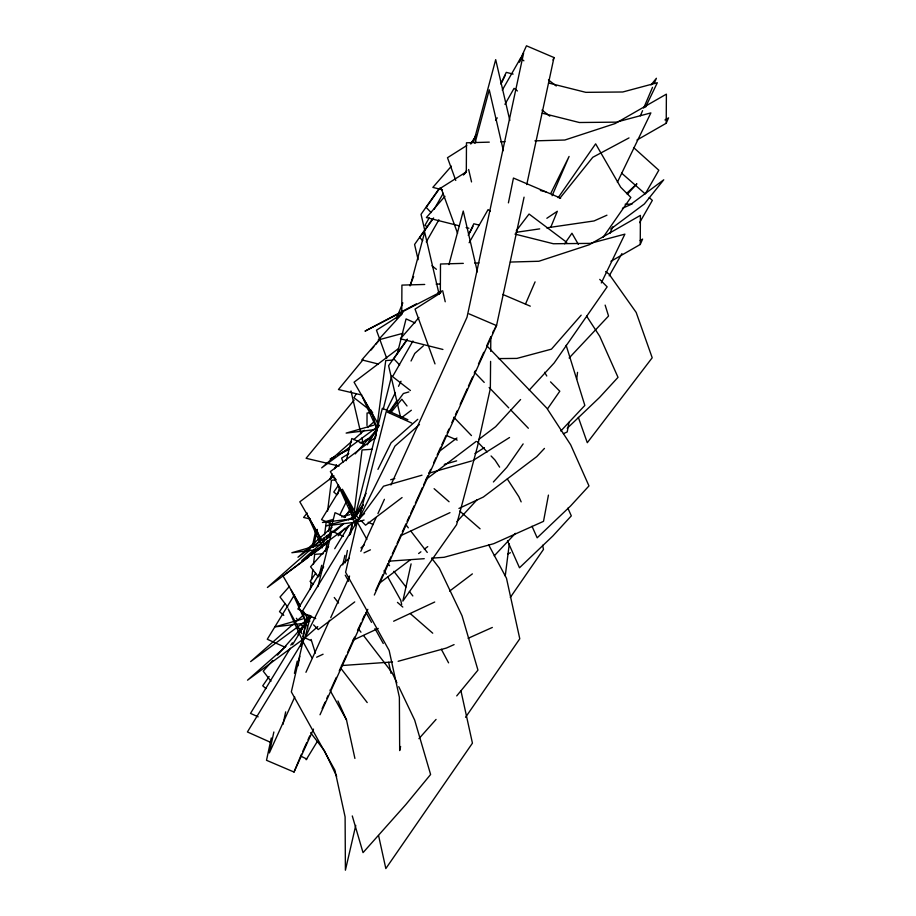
<?xml version="1.0" encoding="UTF-8"?>
<svg xmlns="http://www.w3.org/2000/svg" width="916" height="916" viewBox="0 0 916 916"><rect width="100%" height="100%" fill="white"/><g stroke="black" fill="none" stroke-linecap="round" stroke-linejoin="round"><path stroke-width="1.37" d="M366.984 425.482L367.053 413.013L372.755 412.853M464.458 174.006L466.313 171.876L466.473 142.781L489.293 142.14M610.961 261.278L640.238 244.48L640.41 215.374L589.171 244.79L538.871 261.255L510.361 262.056M636.941 140.045L666.218 123.248L666.39 94.142L615.151 123.557L564.851 140.022L534.91 140.858M490.598 361.385L490.346 388.544L477.488 446.424L456.58 524.719L402.845 601.091L411.101 563.878M490.69 351.378L490.816 337.088M302.143 643.799L307.1 614.659M310.284 589.412L311.165 582.393M311.52 579.588L312.757 569.763M313.455 564.153L314.703 554.329L323.211 553.733M323.165 546.131L324.23 537.715M324.585 534.91L326.176 522.292M327.585 511.059L331.478 480.202L335.737 479.904M505.254 575.935L509.319 543.669M576.656 379.361L577.538 372.354M297.986 665.898L299.807 656.234M345.08 562.905L347.416 550.47M350.53 533.902L352.603 522.853M375.526 437.596L385.739 360.572L392.838 360.068M548.444 495.109L543.509 521.353L493.781 543.669L444.1 557.294L432.753 558.096M569.019 422.287L567.21 431.963L563.386 433.68M508.414 202.871L513.452 178.048L560.638 198.154M271.296 737.952L266.51 760.291L294.025 772.039L313.512 729.09M312.287 546.692L315.871 529.94M273.861 731.987L269.361 752.941L294.734 697.007M313.387 547.55L317.28 529.391M282.987 724.407L285.678 711.858M524.067 197.158L496.541 325.592L374.323 595.022M526.757 184.585L553.985 57.548L526.471 45.8L519.383 61.418M294.425 673.306L297.253 661.089M300.7 646.158L302.269 639.368M302.898 636.654L306.036 623.075L310.971 616.365M301.948 633.689L288.116 608.842L302.944 641.647L291.345 691.878L334.89 770.15L345.103 816.9L345.401 870.2L355.751 825.396M342.721 564.863L344.908 555.359M349.614 535.001L352.442 522.784M374.884 438.821L377.083 429.318L371.129 410.196M400.613 746.494L399.674 750.57L399.376 697.271L389.163 650.52L345.607 572.248L357.217 522.017L383.518 486.213L421.99 475.186M326.222 539.627L327.275 535.471M328.329 531.314L330.424 523.013M337.786 493.93L339.538 487.003M346.202 460.691L351.801 438.535L364.557 444.249M309.093 615.151L308.039 619.296L292.548 644.635M318.905 576.37L321.711 565.287M325.214 551.443L328.02 540.36M328.718 537.6L335.027 512.674L345.229 517.242M310.558 615.712L304.948 637.868L247.412 731.964L270.369 742.246M317.921 586.629L331.935 531.234L343.42 536.375M348.492 520.002L355.385 514.929L382.373 408.296L407.883 419.723M383.289 408.914L391.705 375.686M397.315 353.53L406.074 318.905L414.994 322.901M315.711 618.621L301.685 612.335L359.221 518.238L386.209 411.605L411.708 423.043M410.357 285.7L424.669 232.126L439.13 294.345M470.71 143.72L474.786 137.938L495.693 59.643L509.834 120.477M474.923 143.377L489.236 89.802L503.365 150.636M448.943 264.61L463.244 211.035L477.385 271.869M553.012 60.067L553.985 57.548M294.025 772.039L301.478 754.154M396.33 318.642L402.834 302.841M409.876 285.735L413.666 276.517M550.837 227.076L557.329 211.275L546.852 218.283M640.353 115.84L642.574 110.664M643.673 108.065L652.524 87.341M654.184 83.448L656.394 78.272L651.036 84.936M609.919 233.385L612.678 226.905M552.119 195.715L569.088 156.441L550.917 193.139M525.463 304.123L535.081 281.865M402.697 312.047L401.746 314.199L376.465 330.207L386.689 358.27M441.272 290.956L440.333 293.109L415.04 309.116L435.008 363.904M666.218 123.248L668.588 117.855L664.924 119.95M640.238 244.48L642.597 239.087L640.158 240.484M329.852 479.228L332.222 474.03M334.58 468.82L336.355 464.916M330.092 479.766L332.451 474.568M335.393 468.065L336.573 465.465M519.475 62.254L523.609 53.151L467.023 317.222L390.903 484.999M305.944 672.298L329.542 620.269M330.722 617.67L349.603 576.05M360.812 551.34L376.155 517.517M377.93 513.613L384.411 499.312M302.658 751.555L306.791 742.452M307.971 739.853L309.734 735.949M322.123 708.64L325.077 702.137M326.852 698.244L328.031 695.633M330.974 689.141L336.286 677.428M339.241 670.936L346.317 655.329M347.496 652.719L354.572 637.124M357.526 630.62L361.064 622.811M362.244 620.212L364.602 615.014M375.812 590.305L382.888 574.698M384.067 572.099L387.605 564.29M388.785 561.691L391.143 556.493M392.323 553.894L395.861 546.085M397.052 543.486L401.174 534.383M402.353 531.784L405.891 523.975M407.07 521.376L409.429 516.177M410.608 513.578L414.158 505.769M415.337 503.17L422.413 487.564M423.593 484.965L427.726 475.862M428.906 473.263L430.669 469.358M433.623 462.855L435.982 457.656M437.161 455.057L440.699 447.248M441.878 444.649L446.012 435.547M447.191 432.947L448.955 429.043M451.909 422.539L454.267 417.341M455.447 414.742L457.221 410.837M460.164 404.334L467.24 388.728M468.42 386.128L472.553 377.026M474.328 373.133L475.507 370.522M478.45 364.03L483.762 352.317M486.717 345.813L490.839 336.71M492.613 332.817L493.793 330.218M320.005 714.766L367.831 609.335M500.686 83.928L506.273 72.364L513.12 74.093M468.236 235.32L473.824 223.767L479.308 225.141M645.54 107.138L657.322 82.738L622.777 91.989L585.816 92.344L548.787 83.047M617.373 182.25L650.864 112.908L616.308 122.149L579.359 122.515L542.318 113.206M601.308 282.941L624.884 234.141L590.328 243.381L553.367 243.748L514.964 234.095M501.647 82.658L505.403 74.952M469.828 232.767L472.965 226.344M386.598 410.357L395.369 392.632M398.506 386.312L401.013 381.251M411.032 361.007L414.799 353.416L423.329 345.893M326.703 541.367L324.825 545.169L299.807 501.831L334.031 475.908M328.581 537.577L330.458 533.776M339.859 514.792L346.74 500.88M359.095 518.662L355.385 514.929L366.034 493.415M377.942 469.381L391.098 442.806L417.776 419.322M309.917 615.506L308.039 619.296L250.618 661.615L293.303 624.036M330.607 535.196L301.788 560.558L359.221 518.238L394.922 446.115L419.471 424.509M429.226 217.859L425.013 225.233L427.245 226.973M434.138 209.26L443.275 193.299M475.587 136.805L470.916 143.846M502.277 90.134L520.54 58.2L523.895 60.811M426.272 241.881L438.913 219.771M495.808 120.294L497.216 117.843M504.945 104.332L514.071 88.36L517.425 90.97M356.095 394.029L353.988 397.716L371.85 411.616M412.933 341.004L392.563 376.625L410.425 390.525M469.129 242.751L488.091 209.592L490.323 211.333M645.356 193.734L658.81 170.227L633.563 147.522M609.174 275.865L621.918 253.595M639.608 222.657L652.341 200.386L649.204 197.524M494.48 329.062L496.541 325.592L469.026 313.845M339.985 489.476L321.55 519.635L331.752 524.204M367.282 444.832L379.087 425.539L354.068 382.201L398.563 348.504M294.574 594.621L267.277 639.265L285.139 647.257M323.669 566.798L297.849 609.025L302.956 611.315M334.729 548.707L348.744 525.784M352.431 519.75L354.652 516.132M290.338 648.253L250.503 713.392L258.152 716.827M317.222 741.639L306.162 759.73L306.745 759.055L300.711 756.066M338.588 485.045L333.779 492.018L336.985 494.812M369.056 440.928L377.083 429.318L362.255 396.514L374.003 417.627M389.105 411.891L397.132 400.281M285.128 603.518L279.506 611.648L283.788 615.38M326.016 544.299L328.432 540.818M344.462 517.586L350.084 509.468M315.688 573.279L310.077 581.408L313.283 584.213M345.366 530.318L348.572 525.67M362.999 504.773L353.381 518.708L322.432 522.486L333.424 519.338M269.144 676.489L262.732 685.786L265.938 688.58M290.796 645.139L292.399 642.814M298.021 634.685L310.845 616.113M510.304 597.45L543.486 549.394L542.581 545.26M465.557 717.308L519.784 638.784L506.479 578.236L488.663 544.883M558.153 197.719L595.64 143.846L620.659 187.185L630.849 197.444L603.14 237.267M564.611 243.782L571.95 233.236L578.374 244.389M523.128 443.916L506.823 467.332L493.392 481.965M547.585 408.776L559.802 391.212L550.539 381.88M438.959 188.845L421.039 214.31L424.898 230.901M432.489 219.016L414.582 244.469L418.12 259.675M463.427 175.048L466.691 170.41M400.498 315.058L402.937 311.589L398.311 317.016M407.322 339.092L388.602 365.702L400.487 416.86M439.073 293.967L440.71 291.643M440.092 187.791L426.192 207.382L431.104 212.569M433.623 217.962L419.734 237.542L422.677 240.656M406.83 340.34L393.754 358.774L399.639 364.992M389.415 412.532L403.384 393.514L408.88 391.934M326.096 544.47L328.569 541.116M363.24 505.277L353.381 518.708L338.554 485.904L350.301 507.017M516.246 230.798L529.059 214.035L566.775 242.374M559.722 198.429L592.767 157.3L629.006 137.915M391.235 412.131L401.849 399.25L407.013 405.96M362.221 507.968L353.381 518.708L362.049 449.962L371.976 449.264M277.491 655.123L311.337 616.64M456.729 695.897L477.957 670.123L462.03 615.747L439.325 568.126L431.573 558.05M362.942 359.874L338.451 389.529L361.797 395.036M371.106 349.981L373.82 346.683M375.64 344.485L379.27 340.088M354.171 400.074L306.093 458.298L339.069 466.061M307.215 513.052L303.585 517.448L310.455 519.063M451.416 166.151L432.844 187.391L442.451 189.807M444.958 196.31L426.387 217.55L459.305 225.828M379.464 339.699L361.82 359.885L378.285 364.018M418.967 317.543L400.406 338.783L442.92 349.465M581.168 315.173L551.455 349.156L516.91 358.408L498.43 358.591M355.202 453.889L377.083 429.318L346.134 433.096L373.614 425.219M289.513 586.332L280.01 597.014L287.761 607.09M328.649 546.486L310.57 566.786L318.321 576.862M338.164 535.803L344.817 528.326M272.739 660.47L263.224 671.153L270.976 681.229M418.944 738.651L436.062 719.426M400.807 315.23L378.297 339.95L403.006 333.287M627.311 194.318L636.883 183.807L626.567 193.459M520.586 399.525L495.636 426.684L478.518 439.646M529.219 390.124L554.169 362.965L607.148 286.845L599.74 279.38M456.924 521.662L477.076 499.724M569.122 358.007L608.545 316.031L605.144 305.108M544.459 448.416L536.765 456.603L483.339 497.045L458.95 508.449M560.81 431.012L584.843 405.422L566.157 345.332M494.228 555.863L515.387 533.341M567.199 428.287L599.545 397.452L618.014 377.346L599.717 336.264L586.629 316.146M351.549 441.546L321.665 467.858L379.087 425.539M353.679 439.669L364.35 430.28M367.556 427.451L373.957 421.818M332.119 527.181L297.963 557.249L343.901 523.391M343.855 516.853L350.255 511.208M310.089 549.909L267.392 587.488L308.738 557.02M313.283 547.081L319.695 541.448M333.813 532.368L343.42 523.918M359.221 518.238L364.557 513.544M349.202 558.222L340.66 565.745L304.948 637.868L247.526 680.187L285.952 646.364M360.938 547.894L364.144 545.077M296.509 621.22L303.986 614.647M311.245 616.479L308.039 619.296L309.894 621.163M317.76 626.59L304.948 637.868L311.325 640.719M374.862 437.894L330.367 471.591L352.523 509.972M401.105 418.017L411.364 410.242M355.385 514.929L357.664 513.2M438.672 451.851L456.924 438.02M328.661 541.402L283.021 575.969L300.185 605.682M402.078 497.537L365.576 525.189L360.95 520.528M426.043 479.4L476.24 441.375M311.463 616.708L308.039 619.296L303.757 611.877M354.732 601.915L318.23 629.567L313.604 624.895M378.697 583.767L410.643 559.573M418.623 553.527L420.902 551.798M424.326 549.199L427.749 546.612M449.63 591.095L472.37 573.885M610.754 229.023L644.349 203.982L663.745 179.799L630.151 204.841L622.422 208.287M311.039 555.325L322.524 546.852M466.759 145.529L447.489 157.712L455.767 180.441M470.366 143.239L472.77 141.717L475.908 135.293L472.77 141.717L471.843 142.163M466.313 171.876L441.02 187.883L457.576 233.317M348.824 453.546L341.599 458.115L343.053 462.122M474.923 453.58L484.392 447.626M472.839 460.611L509.536 437.527M338.897 454.382L348.893 449.035M360.137 443.023L362.644 441.684M365.14 440.344L368.885 438.34M416.391 303.883L365.003 331.157L440.802 291.918M437.859 292.765L440.39 291.46M337.718 455.137L349.088 449.252M361.728 442.714L369.308 438.787M439.394 293.555L440.333 293.109L440.493 264.014L463.313 263.373M400.819 314.646L401.746 314.199L401.918 285.105L424.726 284.464M363.995 552.84L370.419 549.84M401.208 535.448L449.974 512.651M302.566 618.976L275.086 626.853L306.036 623.075L308.6 621.872M316.65 657.219L323.073 654.219M352.58 640.421L378.251 628.422M393.64 621.22L434.711 602.018M507.842 553.882L510.395 552.737M454.084 644.612L446.435 648.036L398.139 661.295M468.11 638.315L492.339 627.449M606.942 215.191L594.049 220.951L546.669 227.855M390.674 479.755L394.796 478.576M444.271 464.389L456.637 460.851M428.86 473.217L471.465 461.011M341.668 516.967L349.912 514.609M353.748 517.918L326.268 525.795L357.217 522.017L364.087 520.048M319.352 544.848L291.861 552.726L318.596 549.463M516.006 232.332L539.696 228.874M388.785 561.187L424.245 558.691M341.439 665.566L392.495 661.97M500.697 141.82L504.968 141.694M474.717 263.052L478.988 262.926M436.13 284.143L440.413 284.029M625.136 204.245L631.994 204.154M540.371 190.482L545.856 191.856M466.152 227.546L468.9 228.233M502.77 294.437L530.284 306.162M446.699 435.627L457.187 440.104M368.152 522.235L373.247 524.524M605.648 271.571L609.071 274.147L636.173 312.425L652.203 357.767L587.293 442.714L578.34 417.387M548.455 79.91L556.264 85.989M541.986 110.069L549.806 116.149M431.94 265.812L436.405 269.293M621.689 173.193L645.013 193.711M434.104 488.675L449.069 501.75M459.763 511.082L480.076 528.818M397.452 602.385L402.8 607.056M410.276 613.594L432.73 633.196M297.689 627.517L300.895 630.322M487.014 345.985L546.818 408.147L570.691 444.844L588.977 485.915L570.519 506.033L537.165 537.818L532.013 526.265M474.431 372.217L484.232 382.407M489.133 387.502L508.746 407.872M510.704 409.91L528.349 428.253M453.821 417.249L471.465 435.592M477.35 441.707L487.152 451.897M491.079 455.973L494.995 460.05L499.621 467.149M405.719 524.467L408.307 527.822M410.895 531.177L427.268 552.451M334.271 477.385L335.989 479.629M387.846 563.489L389.575 565.722M393.88 571.321L405.948 586.996M409.395 591.473L412.841 595.95M334.248 597.484L338.554 603.083M358.374 628.834L360.961 632.189M363.549 635.555L391.979 672.493L396.891 682.798M340.5 667.856L367.213 702.561M296.372 618.289L298.101 620.533M300.688 623.888L303.265 627.242M310.616 732.731L324.401 750.639L336.676 776.379M507.315 478.988L518.868 496.747L521.158 501.876M544.619 372.285L546.76 375.995M356.897 515.296L342.378 489.213L357.217 522.017L366.892 539.409M384.17 570.462L386.243 574.195M387.628 576.679L400.761 600.278L401.666 604.411M345.229 575.156L348.687 581.362M365.976 612.426L371.507 622.365M374.953 628.571L383.254 643.479M320.428 538.505L307.982 516.132L322.237 547.676M300.196 606.426L291.208 590.27L306.036 623.075M302.944 641.647L311.932 657.791M329.909 690.092L346.5 719.907L354.904 758.425M441.317 649.249L448.577 662.841M398.735 686.657L414.685 720.125L430.612 774.489L405.845 804.557L363.034 852.636L352.282 815.938M337.947 700.992L346.5 719.907M567.886 508.174L571.309 515.868L552.852 535.986L519.498 567.771L507.487 540.818M347.862 500.949L355.5 525.532M316.867 529.826L322.386 547.573M302.211 610.789L307.73 628.536M311.131 639.46L315.379 653.119M474.786 137.938L475.748 142.083M468.637 169.483L471.534 181.929M442.657 290.716L445.233 301.776M350.977 390.937L360.95 433.795M361.912 437.951L363.515 444.855M460.954 690.859L472.438 743.162L385.831 868.563L378.571 835.529M388.636 662.337L391.029 673.34M335.142 456.397L330.138 459.065L335.199 456.454"/></g></svg>
